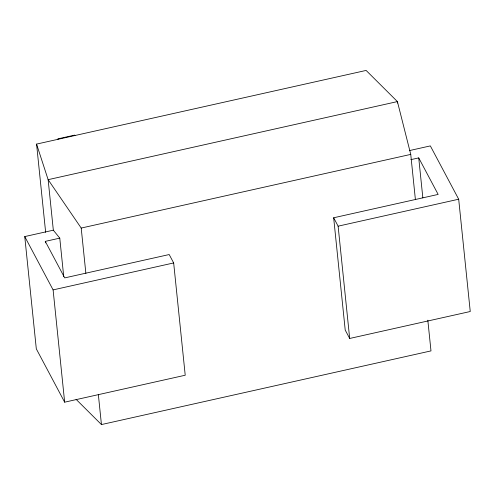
<?xml version="1.0" encoding="UTF-8"?>
<svg xmlns="http://www.w3.org/2000/svg" width="495" height="495" viewBox="0 0 495 495"><rect width="100%" height="100%" fill="white"/><g stroke="black" fill="none" stroke-linecap="round" stroke-linejoin="round"><path stroke-width="0.74" d="M45.658 232.378L36.568 144.101L366.108 70.432L397.411 101.586L410.751 154.391L415.41 199.677M59.771 238.138L45.293 241.374L64.709 277.899L169.197 254.541L173.665 262.938L185.223 375.229L64.659 402.181L36.314 348.864L24.75 236.573L53.33 230.187L59.771 238.138L63.731 276.594M409.353 150.598L430.341 145.901L458.686 199.219L470.25 311.51L349.687 338.462L345.219 330.066L333.661 217.775L438.149 194.417L418.727 157.893L410.838 159.656M36.568 144.101L48.133 179.666L81.205 228.059L410.751 154.391M24.75 236.573L53.101 289.891L173.665 262.938M333.661 217.775L338.122 226.172L458.686 199.219M76.075 399.323L101.444 424.568L430.984 350.899L427.822 320.197M74.962 135.519L74.739 135.098L57.822 138.878L58.045 139.299M418.727 157.893L422.848 197.889M397.565 103.115L397.411 101.586L48.133 179.666L53.33 230.187M338.122 226.172L349.687 338.462M81.205 228.059L85.87 273.351M98.357 394.633L101.444 424.568M53.101 289.891L64.659 402.181M45.293 241.374L45.447 242.915"/></g></svg>
